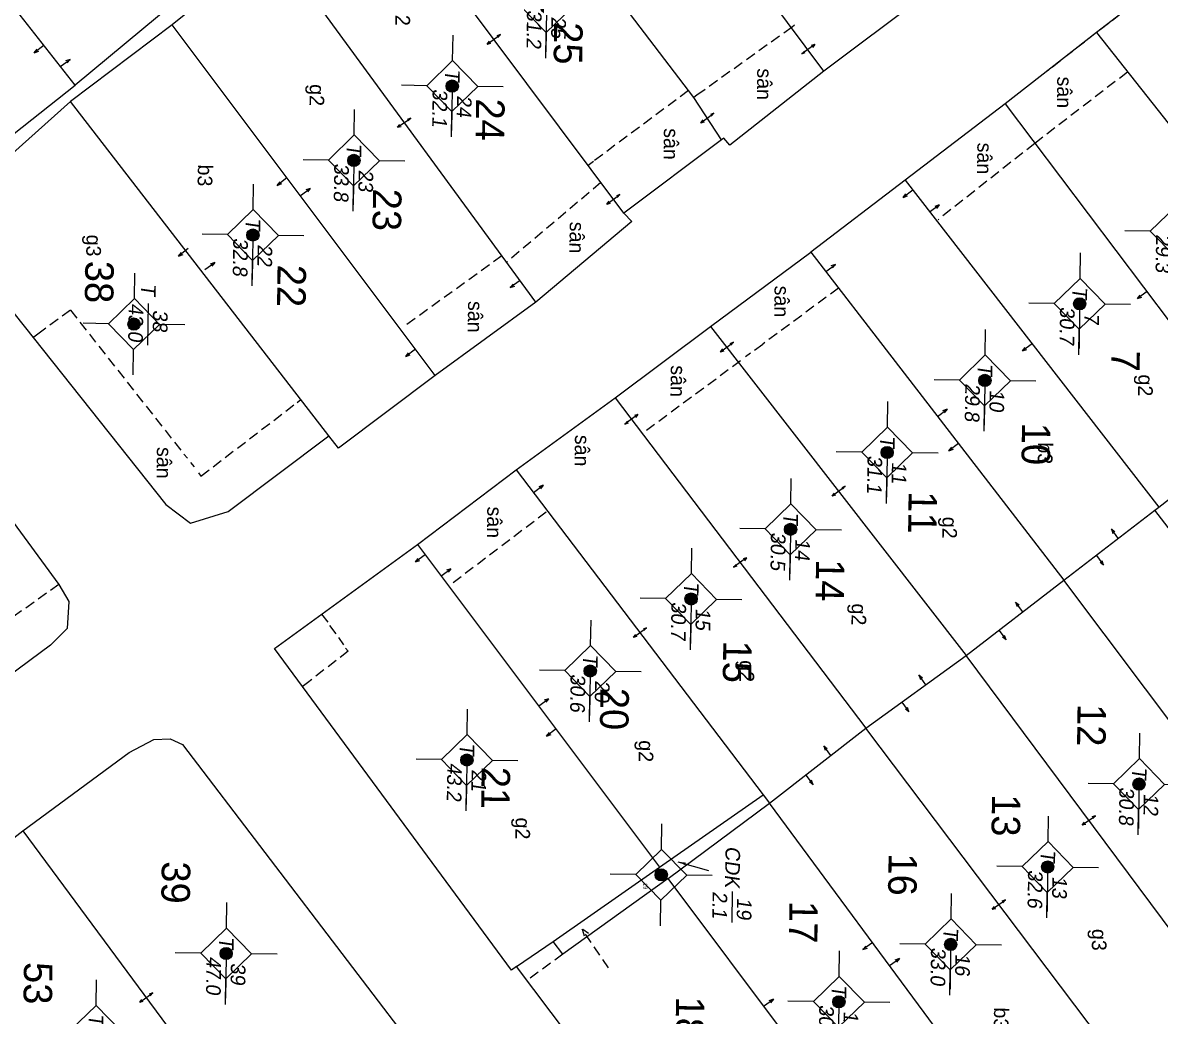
# Model space of a CAD drawing. Extents: x 601689 to 602595, y 1189742 to 1190763.
# Drawn here: x 602144.93 to 602172.86, y 1190360.97 to 1190385.37 of the extents above; entities that cross this region are included whole.
import ezdxf
from ezdxf.enums import TextEntityAlignment as Align

# ---------------------------------------------------------------- set-up
doc = ezdxf.new("R2010")
doc.units = 0
doc.header["$MEASUREMENT"] = 0
doc.linetypes.add('HIDDEN', pattern=[0.375, 0.25, -0.125])
for name, color, linetype in [('10', 250, 'Continuous'), ('11', 7, 'Continuous'), ('13', 7, 'Continuous'), ('14', 7, 'Continuous'), ('15', 7, 'Continuous'), ('16', 7, 'Continuous'), ('22', 7, 'Continuous'), ('53', 7, 'Continuous')]:
    doc.layers.add(name, color=color, linetype=linetype)
doc.styles.add('TXT', font='vnshx.shx')
doc.dimstyles.new('MSADIM', dxfattribs={"dimtxt": 0.2, "dimasz": 0.2, "dimexe": 0.1, "dimexo": 0.1, "dimgap": 0.1, "dimtad": 0, "dimtih": 1, "dimtoh": 1, "dimdsep": 46, "dimtxsty": 'TXT', "dimsah": 1, "dimcen": 0.1, "dimse1": 1, "dimse2": 1, "dimadec": 0, "dimazin": 0, "dimtfac": 1, "dimtofl": 0, "dimtmove": 0, "dimatfit": 3, "dimfxl": 1, "dimtvp": 0.1, "dimtolj": 1, "dimarcsym": 0})

# ---------------------------------------------------------------- blocks, each defined once
blk = doc.blocks.new('NH3')
at = {"layer": '16', "color": 7, "linetype": 'Continuous', "lineweight": 0}
for p, q in [((-0.199, -0.002), (-0.113, 0.021)), ((0.197, -0.012), (0.107, 0.015)), ((-0.199, -0.002), (0.197, -0.012)), ((-0.199, -0.002), (-0.116, -0.035)), ((0.197, -0.012), (0.104, -0.027))]:
    blk.add_line(p, q, dxfattribs=at)
blk = doc.blocks.new('NH3R')
at = {"layer": '16', "color": 7, "linetype": 'Continuous', "lineweight": 0}
for p, q in [((0, 0), (0.297, -0.005)), ((0.297, -0.005), (0.186, 0.031)), ((0.297, -0.005), (0.189, -0.033))]:
    blk.add_line(p, q, dxfattribs=at)
blk = doc.blocks.new('*M1415141514151415')
at = {"layer": '13', "color": 3, "linetype": 'Continuous', "lineweight": 0}
blk.add_line((602459.4, 1189836.584), (602460.42, 1189836.584), dxfattribs=at)
at = {"layer": '13', "color": 3, "linetype": 'Continuous', "lineweight": 0, "style": 'TXT', "oblique": 7.6055}
for s, p in [('6', (602459.55, 1189836.884)), ('29.3', (602459.4, 1189836.284))]:
    blk.add_text(s, height=0.36, dxfattribs=at).set_placement(p, align=Align.MIDDLE_LEFT)
blk.add_text('T', height=0.36, dxfattribs=at).set_placement((602459.203, 1189836.584), align=Align.MIDDLE_RIGHT)
blk = doc.blocks.new('*M1416141614161416')
at = {"layer": '13', "color": 3, "linetype": 'Continuous', "lineweight": 0}
blk.add_line((602472.982, 1189835.88), (602474.002, 1189835.88), dxfattribs=at)
at = {"layer": '13', "color": 3, "linetype": 'Continuous', "lineweight": 0, "style": 'TXT', "oblique": 7.6055}
for s, p in [('12', (602473.132, 1189836.18)), ('30.8', (602472.982, 1189835.58))]:
    blk.add_text(s, height=0.36, dxfattribs=at).set_placement(p, align=Align.MIDDLE_LEFT)
blk.add_text('T', height=0.36, dxfattribs=at).set_placement((602472.785, 1189835.88), align=Align.MIDDLE_RIGHT)
blk = doc.blocks.new('*M1417141714171417')
at = {"layer": '13', "color": 3, "linetype": 'Continuous', "lineweight": 0}
blk.add_line((602461.209, 1189834.251), (602462.229, 1189834.251), dxfattribs=at)
at = {"layer": '13', "color": 3, "linetype": 'Continuous', "lineweight": 0, "style": 'TXT', "oblique": 7.6055}
for s, p in [('7', (602461.359, 1189834.551)), ('30.7', (602461.209, 1189833.951))]:
    blk.add_text(s, height=0.36, dxfattribs=at).set_placement(p, align=Align.MIDDLE_LEFT)
blk.add_text('T', height=0.36, dxfattribs=at).set_placement((602461.012, 1189834.251), align=Align.MIDDLE_RIGHT)
blk = doc.blocks.new('*M1418141814181418')
at = {"layer": '13', "color": 3, "linetype": 'Continuous', "lineweight": 0}
blk.add_line((602475.05, 1189833.667), (602476.07, 1189833.667), dxfattribs=at)
at = {"layer": '13', "color": 3, "linetype": 'Continuous', "lineweight": 0, "style": 'TXT', "oblique": 7.6055}
for s, p in [('13', (602475.2, 1189833.967)), ('32.6', (602475.05, 1189833.367))]:
    blk.add_text(s, height=0.36, dxfattribs=at).set_placement(p, align=Align.MIDDLE_LEFT)
blk.add_text('T', height=0.36, dxfattribs=at).set_placement((602474.853, 1189833.667), align=Align.MIDDLE_RIGHT)
blk = doc.blocks.new('*M1419141914191419')
at = {"layer": '13', "color": 3, "linetype": 'Continuous', "lineweight": 0}
blk.add_line((602463.125, 1189831.952), (602464.145, 1189831.952), dxfattribs=at)
at = {"layer": '13', "color": 3, "linetype": 'Continuous', "lineweight": 0, "style": 'TXT', "oblique": 7.6055}
for s, p in [('10', (602463.275, 1189832.252)), ('29.8', (602463.125, 1189831.652))]:
    blk.add_text(s, height=0.36, dxfattribs=at).set_placement(p, align=Align.MIDDLE_LEFT)
blk.add_text('T', height=0.36, dxfattribs=at).set_placement((602462.928, 1189831.952), align=Align.MIDDLE_RIGHT)
blk = doc.blocks.new('*M1420142014201420')
at = {"layer": '13', "color": 3, "linetype": 'Continuous', "lineweight": 0}
blk.add_line((602476.987, 1189831.313), (602478.007, 1189831.313), dxfattribs=at)
at = {"layer": '13', "color": 3, "linetype": 'Continuous', "lineweight": 0, "style": 'TXT', "oblique": 7.6055}
for s, p in [('16', (602477.137, 1189831.613)), ('33.0', (602476.987, 1189831.013))]:
    blk.add_text(s, height=0.36, dxfattribs=at).set_placement(p, align=Align.MIDDLE_LEFT)
blk.add_text('T', height=0.36, dxfattribs=at).set_placement((602476.79, 1189831.313), align=Align.MIDDLE_RIGHT)
blk = doc.blocks.new('*M1422142214221422')
at = {"layer": '13', "color": 3, "linetype": 'Continuous', "lineweight": 0}
blk.add_line((602464.93, 1189829.579), (602465.95, 1189829.579), dxfattribs=at)
at = {"layer": '13', "color": 3, "linetype": 'Continuous', "lineweight": 0, "style": 'TXT', "oblique": 7.6055}
for s, p in [('11', (602465.08, 1189829.879)), ('31.1', (602464.93, 1189829.279))]:
    blk.add_text(s, height=0.36, dxfattribs=at).set_placement(p, align=Align.MIDDLE_LEFT)
blk.add_text('T', height=0.36, dxfattribs=at).set_placement((602464.733, 1189829.579), align=Align.MIDDLE_RIGHT)
blk = doc.blocks.new('*M1423142314231423')
at = {"layer": '13', "color": 3, "linetype": 'Continuous', "lineweight": 0}
blk.add_line((602478.435, 1189828.589), (602479.455, 1189828.589), dxfattribs=at)
at = {"layer": '13', "color": 3, "linetype": 'Continuous', "lineweight": 0, "style": 'TXT', "oblique": 7.6055}
for s, p in [('17', (602478.585, 1189828.889)), ('30.3', (602478.435, 1189828.289))]:
    blk.add_text(s, height=0.36, dxfattribs=at).set_placement(p, align=Align.MIDDLE_LEFT)
blk.add_text('T', height=0.36, dxfattribs=at).set_placement((602478.238, 1189828.589), align=Align.MIDDLE_RIGHT)
blk = doc.blocks.new('*M1425142514251425')
at = {"layer": '13', "color": 3, "linetype": 'Continuous', "lineweight": 0}
blk.add_line((602466.851, 1189827.235), (602467.871, 1189827.235), dxfattribs=at)
at = {"layer": '13', "color": 3, "linetype": 'Continuous', "lineweight": 0, "style": 'TXT', "oblique": 7.6055}
for s, p in [('14', (602467.001, 1189827.535)), ('30.5', (602466.851, 1189826.935))]:
    blk.add_text(s, height=0.36, dxfattribs=at).set_placement(p, align=Align.MIDDLE_LEFT)
blk.add_text('T', height=0.36, dxfattribs=at).set_placement((602466.654, 1189827.235), align=Align.MIDDLE_RIGHT)
blk = doc.blocks.new('*M1428142814281428')
at = {"layer": '13', "color": 3, "linetype": 'Continuous', "lineweight": 0}
blk.add_line((602468.596, 1189824.817), (602469.616, 1189824.817), dxfattribs=at)
at = {"layer": '13', "color": 3, "linetype": 'Continuous', "lineweight": 0, "style": 'TXT', "oblique": 7.6055}
for s, p in [('15', (602468.746, 1189825.117)), ('30.7', (602468.596, 1189824.517))]:
    blk.add_text(s, height=0.36, dxfattribs=at).set_placement(p, align=Align.MIDDLE_LEFT)
blk.add_text('T', height=0.36, dxfattribs=at).set_placement((602468.399, 1189824.817), align=Align.MIDDLE_RIGHT)
blk = doc.blocks.new('*M1429142914291429')
at = {"layer": '13', "color": 3, "linetype": 'Continuous', "lineweight": 0}
blk.add_line((602475.38, 1189824.182), (602476.145, 1189824.182), dxfattribs=at)
at = {"layer": '13', "color": 3, "linetype": 'Continuous', "lineweight": 0, "style": 'TXT', "oblique": 7.6055}
for s, p in [('19', (602475.53, 1189824.482)), ('2.1', (602475.38, 1189823.882))]:
    blk.add_text(s, height=0.36, dxfattribs=at).set_placement(p, align=Align.MIDDLE_LEFT)
blk.add_text('CDK', height=0.36, dxfattribs=at).set_placement((602475.287, 1189824.182), align=Align.MIDDLE_RIGHT)
blk = doc.blocks.new('*M1432143214321432')
at = {"layer": '13', "color": 3, "linetype": 'Continuous', "lineweight": 0}
blk.add_line((602470.401, 1189822.368), (602471.421, 1189822.368), dxfattribs=at)
at = {"layer": '13', "color": 3, "linetype": 'Continuous', "lineweight": 0, "style": 'TXT', "oblique": 7.6055}
for s, p in [('20', (602470.551, 1189822.668)), ('30.6', (602470.401, 1189822.068))]:
    blk.add_text(s, height=0.36, dxfattribs=at).set_placement(p, align=Align.MIDDLE_LEFT)
blk.add_text('T', height=0.36, dxfattribs=at).set_placement((602470.204, 1189822.368), align=Align.MIDDLE_RIGHT)
blk = doc.blocks.new('*M1433143314331433')
at = {"layer": '13', "color": 3, "linetype": 'Continuous', "lineweight": 0}
blk.add_line((602454.116, 1189821.06), (602455.136, 1189821.06), dxfattribs=at)
at = {"layer": '13', "color": 3, "linetype": 'Continuous', "lineweight": 0, "style": 'TXT', "oblique": 7.6055}
for s, p in [('25', (602454.266, 1189821.36)), ('31.2', (602454.116, 1189820.76))]:
    blk.add_text(s, height=0.36, dxfattribs=at).set_placement(p, align=Align.MIDDLE_LEFT)
blk.add_text('T', height=0.36, dxfattribs=at).set_placement((602453.919, 1189821.06), align=Align.MIDDLE_RIGHT)
blk = doc.blocks.new('*M1436143614361436')
at = {"layer": '13', "color": 3, "linetype": 'Continuous', "lineweight": 0}
blk.add_line((602472.631, 1189819.371), (602473.651, 1189819.371), dxfattribs=at)
at = {"layer": '13', "color": 3, "linetype": 'Continuous', "lineweight": 0, "style": 'TXT', "oblique": 7.6055}
for s, p in [('21', (602472.781, 1189819.671)), ('43.2', (602472.631, 1189819.071))]:
    blk.add_text(s, height=0.36, dxfattribs=at).set_placement(p, align=Align.MIDDLE_LEFT)
blk.add_text('T', height=0.36, dxfattribs=at).set_placement((602472.434, 1189819.371), align=Align.MIDDLE_RIGHT)
blk = doc.blocks.new('*M1437143714371437')
at = {"layer": '13', "color": 3, "linetype": 'Continuous', "lineweight": 0}
blk.add_line((602456.086, 1189818.772), (602457.106, 1189818.772), dxfattribs=at)
at = {"layer": '13', "color": 3, "linetype": 'Continuous', "lineweight": 0, "style": 'TXT', "oblique": 7.6055}
for s, p in [('24', (602456.236, 1189819.072)), ('32.1', (602456.086, 1189818.472))]:
    blk.add_text(s, height=0.36, dxfattribs=at).set_placement(p, align=Align.MIDDLE_LEFT)
blk.add_text('T', height=0.36, dxfattribs=at).set_placement((602455.889, 1189818.772), align=Align.MIDDLE_RIGHT)
blk = doc.blocks.new('*M1440144014401440')
at = {"layer": '13', "color": 3, "linetype": 'Continuous', "lineweight": 0}
blk.add_line((602457.947, 1189816.383), (602458.967, 1189816.383), dxfattribs=at)
at = {"layer": '13', "color": 3, "linetype": 'Continuous', "lineweight": 0, "style": 'TXT', "oblique": 7.6055}
for s, p in [('23', (602458.097, 1189816.683)), ('33.8', (602457.947, 1189816.083))]:
    blk.add_text(s, height=0.36, dxfattribs=at).set_placement(p, align=Align.MIDDLE_LEFT)
blk.add_text('T', height=0.36, dxfattribs=at).set_placement((602457.75, 1189816.383), align=Align.MIDDLE_RIGHT)
blk = doc.blocks.new('*M1443144314431443')
at = {"layer": '13', "color": 3, "linetype": 'Continuous', "lineweight": 0}
blk.add_line((602459.815, 1189813.93), (602460.835, 1189813.93), dxfattribs=at)
at = {"layer": '13', "color": 3, "linetype": 'Continuous', "lineweight": 0, "style": 'TXT', "oblique": 7.6055}
for s, p in [('22', (602459.965, 1189814.23)), ('32.8', (602459.815, 1189813.63))]:
    blk.add_text(s, height=0.36, dxfattribs=at).set_placement(p, align=Align.MIDDLE_LEFT)
blk.add_text('T', height=0.36, dxfattribs=at).set_placement((602459.618, 1189813.93), align=Align.MIDDLE_RIGHT)
blk = doc.blocks.new('*M1444144414441444')
at = {"layer": '13', "color": 3, "linetype": 'Continuous', "lineweight": 0}
blk.add_line((602477.469, 1189813.53), (602478.489, 1189813.53), dxfattribs=at)
at = {"layer": '13', "color": 3, "linetype": 'Continuous', "lineweight": 0, "style": 'TXT', "oblique": 7.6055}
for s, p in [('39', (602477.619, 1189813.83)), ('47.0', (602477.469, 1189813.23))]:
    blk.add_text(s, height=0.36, dxfattribs=at).set_placement(p, align=Align.MIDDLE_LEFT)
blk.add_text('T', height=0.36, dxfattribs=at).set_placement((602477.272, 1189813.53), align=Align.MIDDLE_RIGHT)
blk = doc.blocks.new('*M1447144714471447')
at = {"layer": '13', "color": 3, "linetype": 'Continuous', "lineweight": 0}
blk.add_line((602462.044, 1189811.042), (602463.064, 1189811.042), dxfattribs=at)
at = {"layer": '13', "color": 3, "linetype": 'Continuous', "lineweight": 0, "style": 'TXT', "oblique": 7.6055}
for s, p in [('38', (602462.194, 1189811.342)), ('43.0', (602462.044, 1189810.742))]:
    blk.add_text(s, height=0.36, dxfattribs=at).set_placement(p, align=Align.MIDDLE_LEFT)
blk.add_text('T', height=0.36, dxfattribs=at).set_placement((602461.847, 1189811.042), align=Align.MIDDLE_RIGHT)
blk = doc.blocks.new('*M1448144814481448')
at = {"layer": '13', "color": 3, "linetype": 'Continuous', "lineweight": 0}
blk.add_line((602479.412, 1189810.356), (602480.432, 1189810.356), dxfattribs=at)
at = {"layer": '13', "color": 3, "linetype": 'Continuous', "lineweight": 0, "style": 'TXT', "oblique": 7.6055}
for s, p in [('53', (602479.562, 1189810.656)), ('30.4', (602479.412, 1189810.056))]:
    blk.add_text(s, height=0.36, dxfattribs=at).set_placement(p, align=Align.MIDDLE_LEFT)
blk.add_text('T', height=0.36, dxfattribs=at).set_placement((602479.215, 1189810.356), align=Align.MIDDLE_RIGHT)
blk = doc.blocks.new('CENTRD')
at = {"layer": '11', "linetype": 'Continuous', "lineweight": 0}
h = blk.add_hatch(color=2, dxfattribs=at)
edge = h.paths.add_edge_path()
edge.add_arc((0, 0), 0.15, 0, 360)
at = {"layer": '11', "color": 2, "linetype": 'Continuous', "lineweight": 0}
for p, q in [((0, 1.25), (0, 0.625)), ((0, 0.625), (-0.625, 0)), ((0.625, 0), (0, 0.625)), ((-0.625, 0), (-1.25, 0)), ((-0.625, 0), (0, -0.625)), ((0, -0.625), (0.625, 0)), ((1.25, 0), (0.625, 0)), ((0, -0.625), (0, -1.25))]:
    blk.add_line(p, q, dxfattribs=at)
blk.add_circle((0, 0), 0.15, dxfattribs=at)

msp = doc.modelspace()

# ---------------------------------------------------------------- linework, layer by layer
at = {"layer": '10', "color": 7, "linetype": 'Continuous', "lineweight": 0}
for p, q in [((602164.6, 1190384.178), (602158.433, 1190392.433)), ((602159.683, 1190380.695), (602153.495, 1190388.971)), ((602151.073, 1190387.324), (602148.595, 1190385.318)), ((602157.522, 1190378.505), (602151.073, 1190387.324)), ((602173.659, 1190386.954), (602171.293, 1190385.126)), ((602167.056, 1190386.025), (602164.6, 1190384.178)), ((602148.595, 1190385.318), (602146.099, 1190383.432)), ((602155.057, 1190376.709), (602148.595, 1190385.318)), ((602171.293, 1190385.126), (602169.049, 1190383.377)), ((602171.293, 1190385.126), (602177.427, 1190377.342)), ((602152.446, 1190375.225), (602146.099, 1190383.432)), ((602169.049, 1190383.377), (602166.594, 1190381.501)), ((602162.087, 1190382.492), (602159.683, 1190380.695)), ((602166.594, 1190381.501), (602164.279, 1190379.732)), ((602166.594, 1190381.501), (602172.824, 1190373.474)), ((602161.814, 1190377.906), (602164.279, 1190379.732)), ((602164.279, 1190379.732), (602170.489, 1190371.676)), ((602157.522, 1190378.505), (602155.057, 1190376.709)), ((602159.47, 1190376.158), (602161.814, 1190377.906)), ((602161.814, 1190377.906), (602168.094, 1190369.829)), ((602157.046, 1190374.391), (602159.47, 1190376.158)), ((602159.47, 1190376.158), (602165.628, 1190368.043)), ((602154.62, 1190372.554), (602157.046, 1190374.391)), ((602157.046, 1190374.391), (602163.106, 1190366.408)), ((602170.489, 1190371.676), (602172.723, 1190373.396)), ((602172.723, 1190373.396), (602172.824, 1190373.474)), ((602178.794, 1190365.462), (602172.723, 1190373.396)), ((602154.62, 1190372.554), (602160.562, 1190364.633)), ((602168.094, 1190369.829), (602170.489, 1190371.676)), ((602176.578, 1190363.573), (602170.489, 1190371.676)), ((602165.628, 1190368.043), (602168.094, 1190369.829)), ((602174.103, 1190361.747), (602168.094, 1190369.829)), ((602163.264, 1190366.206), (602165.628, 1190368.043)), ((602172.161, 1190359.393), (602165.628, 1190368.043)), ((602160.562, 1190364.633), (602163.106, 1190366.408)), ((602163.106, 1190366.408), (602163.264, 1190366.206)), ((602160.778, 1190364.349), (602163.264, 1190366.206)), ((602169.154, 1190358.224), (602163.264, 1190366.206)), ((602142.487, 1190363.65), (602144.934, 1190365.527)), ((602144.934, 1190365.527), (602150.952, 1190357.383)), ((602157.947, 1190362.808), (602160.562, 1190364.633)), ((602166.465, 1190356.751), (602160.778, 1190364.349)), ((602157.049, 1190362.19), (602157.947, 1190362.808))]:
    msp.add_line(p, q, dxfattribs=at)
for points in [[(602140.194, 1190391.813), (602137.576, 1190389.839), (602137.331, 1190389.412), (602137.344, 1190388.912), (602137.703, 1190388.127), (602137.147, 1190387.725), (602141.01, 1190382.761), (602142.544, 1190380.93), (602146.215, 1190383.84)], [(602146.215, 1190383.84), (602144.681, 1190385.781), (602140.194, 1190391.813)], [(602162.087, 1190382.492), (602161.401, 1190383.531), (602155.979, 1190390.657)], [(602148.556, 1190386.088), (602148.673, 1190385.876), (602146.215, 1190383.84)], [(602164.6, 1190384.178), (602162.285, 1190382.359), (602162.137, 1190382.532), (602162.087, 1190382.492)], [(602146.099, 1190383.432), (602142.87, 1190380.546), (602148.443, 1190373.538), (602149.047, 1190373.081), (602149.971, 1190373.368), (602152.446, 1190375.225)], [(602169.049, 1190383.377), (602174.48, 1190376.172), (602174.551, 1190376.241), (602175.161, 1190375.443)], [(602159.683, 1190380.695), (602159.88, 1190380.492), (602157.522, 1190378.505)], [(602140.182, 1190379.253), (602145.817, 1190371.574), (602146.061, 1190371.152), (602146.022, 1190370.492), (602145.606, 1190370.087), (602142.969, 1190368.123)], [(602155.057, 1190376.709), (602152.683, 1190374.921), (602152.446, 1190375.225)], [(602172.824, 1190373.474), (602173.986, 1190374.379), (602175.08, 1190375.374)], [(602157.049, 1190362.19), (602156.927, 1190362.102), (602151.105, 1190370.002), (602154.62, 1190372.554)], [(602144.934, 1190365.527), (602147.54, 1190367.451), (602148.145, 1190367.763), (602148.545, 1190367.787), (602148.853, 1190367.643), (602154.914, 1190359.689)], [(602160.778, 1190364.349), (602158.192, 1190362.495), (602157.947, 1190362.808)], [(602166.465, 1190356.751), (602163.079, 1190354.187), (602157.049, 1190362.19)]]:
    msp.add_lwpolyline(points, dxfattribs=at)
at = {"layer": '14', "color": 6, "linetype": 'HIDDEN', "lineweight": 0}
for p, q in [((602172.05, 1190384.156), (602169.776, 1190382.407)), ((602161.273, 1190383.703), (602158.94, 1190381.965)), ((602161.482, 1190383.59), (602161.401, 1190383.531)), ((602169.776, 1190382.407), (602167.4, 1190380.529)), ((602158.94, 1190381.965), (602158.808, 1190381.867)), ((602159.122, 1190381.443), (602156.806, 1190379.485)), ((602156.688, 1190379.646), (602154.283, 1190377.899)), ((602164.957, 1190378.852), (602163.098, 1190377.478)), ((602146.099, 1190378.311), (602145.331, 1190377.742)), ((602146.099, 1190378.311), (602148.969, 1190374.672)), ((602145.331, 1190377.742), (602145.2, 1190377.644)), ((602163.098, 1190377.468), (602162.876, 1190377.311)), ((602162.795, 1190377.252), (602162.674, 1190377.164)), ((602162.552, 1190377.066), (602160.138, 1190375.279)), ((602149.303, 1190374.237), (602151.668, 1190376.045)), ((602151.668, 1190376.045), (602151.759, 1190376.114)), ((602149.048, 1190374.571), (602149.136, 1190374.46)), ((602149.244, 1190374.318), (602149.303, 1190374.237)), ((602157.782, 1190373.351), (602155.386, 1190371.533)), ((602145.817, 1190371.574), (602142.737, 1190369.387)), ((602152.267, 1190370.847), (602152.453, 1190370.594)), ((602152.463, 1190370.564), (602152.649, 1190370.311)), ((602152.678, 1190370.271), (602152.807, 1190370.089)), ((602151.923, 1190369.161), (602151.792, 1190369.062)), ((602158.192, 1190362.495), (602157.304, 1190361.847))]:
    msp.add_line(p, q, dxfattribs=at)
for points in [[(602163.876, 1190385.308), (602163.815, 1190385.259), (602161.482, 1190383.59)], [(602152.856, 1190370.008), (602152.915, 1190369.937), (602151.923, 1190369.161)]]:
    msp.add_lwpolyline(points, dxfattribs=at)
at = {"layer": '22', "color": 7, "linetype": 'HIDDEN', "lineweight": 0}
for p, q in [((602173.659, 1190386.954), (602171.293, 1190385.126)), ((602171.293, 1190385.126), (602170.08, 1190384.182)), ((602158.82, 1190363.006), (602158.681, 1190363.098))]:
    msp.add_line(p, q, dxfattribs=at)
msp.add_lwpolyline([(602159.308, 1190362.16), (602158.661, 1190363.108), (602158.709, 1190362.947)], dxfattribs=at)
msp.add_point((602171.293, 1190385.126), dxfattribs=at)

# ---------------------------------------------------------------- block references
at = {"layer": '11', "color": 2, "linetype": 'Continuous', "lineweight": 0, "rotation": 269.1680420500809}
for p in [(602157.791, 1190385.751), (602155.474, 1190383.814), (602153.059, 1190381.988), (602150.579, 1190380.156), (602173.236, 1190380.242), (602170.877, 1190378.467), (602147.659, 1190377.969), (602168.551, 1190376.585), (602166.152, 1190374.814), (602163.78, 1190372.928), (602161.337, 1190371.218), (602158.862, 1190369.449), (602155.833, 1190367.263), (602172.335, 1190366.672), (602160.604, 1190364.444), (602170.092, 1190364.636), (602149.922, 1190362.51), (602167.711, 1190362.734), (602164.966, 1190361.325), (602146.721, 1190360.613)]:
    msp.add_blockref('CENTRD', p, dxfattribs=at)
at = {"layer": '13', "color": 3, "linetype": 'Continuous', "lineweight": 0, "rotation": 269.1680420500809}
for name, p in [('*M1433143314331433', (-578790.27, 1810052.359)), ('*M1437143714371437', (-578790.27, 1810052.359)), ('*M1440144014401440', (-578790.27, 1810052.359)), ('*M1443144314431443', (-578790.27, 1810052.359)), ('*M1415141514151415', (-578790.27, 1810052.359)), ('*M1447144714471447', (-578789.918, 1810052.936)), ('*M1417141714171417', (-578790.27, 1810052.359)), ('*M1419141914191419', (-578790.27, 1810052.359)), ('*M1422142214221422', (-578790.27, 1810052.359)), ('*M1425142514251425', (-578790.27, 1810052.359)), ('*M1428142814281428', (-578790.27, 1810052.359)), ('*M1432143214321432', (-578790.27, 1810052.359)), ('*M1436143614361436', (-578790.27, 1810052.359)), ('*M1416141614161416', (-578790.27, 1810052.359)), ('*M1429142914291429', (-578788.526, 1810052.026)), ('*M1418141814181418', (-578790.27, 1810052.359)), ('*M1420142014201420', (-578790.27, 1810052.359)), ('*M1444144414441444', (-578790.27, 1810052.359)), ('*M1423142314231423', (-578790.27, 1810052.359)), ('*M1448144814481448', (-578790.27, 1810052.359))]:
    msp.add_blockref(name, p, dxfattribs=at)
at = {"layer": '16', "color": 7, "linetype": 'Continuous', "lineweight": 0}
for name, p, xscale, yscale, rotation in [('NH3', (602156.49, 1190384.969), 0.9999971442519076, 0.9999971442519076, 37.27419876686669), ('NH3R', (602145.85, 1190384.295), 0.99999843180342, 0.99999843180342, 36.65523200067762), ('NH3', (602161.735, 1190383.037), 0.9999971442519076, 0.9999971442519076, 37.27419876686669), ('NH3', (602159.427, 1190381.039), 0.9999971442519076, 0.9999971442519076, 37.27419876686669), ('NH3R', (602167.193, 1190380.722), 1.000002689434061, 1.000002689434061, 37.63459475374492), ('NH3R', (602164.642, 1190379.257), 1.000002689434061, 1.000002689434061, 37.63459475374492), ('NH3', (602159.873, 1190375.623), 1.000001604070434, 1.000001604070434, 217.1970699575697), ('NH3R', (602167.384, 1190375.7), 1.000002689434061, 1.000002689434061, 37.63459475374492), ('NH3R', (602154.807, 1190372.302), 1.000002519973127, 1.000002519973127, 217.2075297743616), ('NH3', (602162.544, 1190372.106), 1.000001604070434, 1.000001604070434, 217.1970699575697), ('NH3', (602160.081, 1190370.399), 1.000002519973127, 1.000002519973127, 37.20752977436163), ('NH3R', (602158.028, 1190368.027), 1.000002519973127, 1.000002519973127, 217.2075297743616), ('NH3', (602171.098, 1190365.788), 1.000001501775769, 1.000001501775769, 36.63660611562496), ('NH3', (602168.89, 1190363.718), 0.9999984216769212, 0.9999984216769212, 37.05542789136397), ('NH3R', (602165.797, 1190362.78), 0.9999987274559348, 0.9999987274559348, 216.7699659658544), ('NH3', (602147.958, 1190361.435), 0.99999843180342, 0.99999843180342, 36.65523200067762)]:
    msp.add_blockref(name, p, dxfattribs=dict(at, xscale=xscale, yscale=yscale, rotation=rotation))
for name, p, rotation in [('NH3R', (602145.448, 1190384.81), 218.3074953910172), ('NH3', (602164.217, 1190384.714), 216.8740283829644), ('NH3', (602154.292, 1190382.92), 36.18020007652731), ('NH3R', (602151.413, 1190381.558), 218.7346232007818), ('NH3R', (602151.748, 1190381.124), 37.50125561430883), ('NH3R', (602166.78, 1190381.258), 217.8240585280158), ('NH3R', (602148.99, 1190379.822), 218.7346232007818), ('NH3R', (602149.402, 1190379.306), 37.50125561430883), ('NH3R', (602157.139, 1190379.04), 216.9219523239676), ('NH3R', (602172.536, 1190378.769), 217.0073402308781), ('NH3', (602162.217, 1190377.41), 37.87226827688572), ('NH3R', (602169.709, 1190377.487), 217.8240585280158), ('NH3R', (602154.567, 1190377.355), 218.7346232007818), ('NH3R', (602167.905, 1190375.032), 217.8240585280158), ('NH3R', (602157.468, 1190373.835), 36.87402838296435), ('NH3', (602164.959, 1190373.873), 37.87226827688572), ('NH3R', (602171.833, 1190372.698), 127.5863424772941), ('NH3R', (602171.288, 1190372.286), 307.8718932339775), ('NH3R', (602155.2, 1190371.786), 36.87402838296435), ('NH3R', (602169.478, 1190370.901), 127.5863424772941), ('NH3R', (602168.892, 1190370.448), 307.8718932339775), ('NH3R', (602167.104, 1190369.113), 127.5863424772941), ('NH3R', (602157.596, 1190368.593), 36.87402838296435), ('NH3R', (602166.508, 1190368.681), 307.8718932339775), ('NH3R', (602164.77, 1190367.375), 127.5863424772941), ('NH3R', (602164.153, 1190366.893), 307.8718932339775), ('NH3R', (602166.209, 1190362.214), 36.43654879407671), ('NH3R', (602163.115, 1190361.217), 36.43654879407671)]:
    msp.add_blockref(name, p, dxfattribs=dict(at, rotation=rotation))

# ---------------------------------------------------------------- texts
at = {"layer": '15', "color": 7, "linetype": 'Continuous', "lineweight": 0, "style": 'TXT'}
for s, p in [('g2', (602154.263, 1190385.829)), ('s%%169n', (602163.142, 1190384.248)), ('g2', (602152.155, 1190383.859)), ('s%%169n', (602170.508, 1190384.047)), ('s%%169n', (602160.851, 1190382.779)), ('s%%169n', (602168.547, 1190382.424)), ('b3', (602149.408, 1190381.886)), ('s%%169n', (602158.539, 1190380.481)), ('g3', (602146.674, 1190380.164)), ('s%%169n', (602163.568, 1190378.912)), ('s%%169n', (602156.043, 1190378.535)), ('s%%169n', (602161.021, 1190376.956)), ('g2', (602172.498, 1190376.73)), ('s%%169n', (602158.667, 1190375.248)), ('s%%169n', (602148.403, 1190374.949)), ('b3', (602170.036, 1190375.063)), ('s%%169n', (602156.514, 1190373.488)), ('g2', (602167.69, 1190373.235)), ('g2', (602165.461, 1190371.105)), ('g2', (602162.711, 1190369.713)), ('g2', (602160.235, 1190367.747)), ('g2', (602157.209, 1190365.849)), ('g3', (602171.362, 1190363.114)), ('b3', (602168.955, 1190361.186))]:
    msp.add_text(s, height=0.36, rotation=269.2144, dxfattribs=at).set_placement(p, align=Align.MIDDLE_LEFT)
at = {"layer": '53', "color": 200, "linetype": 'Continuous', "lineweight": 0, "style": 'TXT'}
for s, height, p in [(' 25', 0.7, (602158.33, 1190385.644)), (' 24', 0.7, (602156.414, 1190383.77)), (' 23', 0.7, (602153.883, 1190381.555)), (' 38', 0.7, (602146.819, 1190379.782)), (' 22', 0.7, (602151.538, 1190379.686)), (' 7', 0.7, (602172.01, 1190377.576)), (' 10', 0.7, (602169.816, 1190375.806)), (' 11', 0.7, (602167.032, 1190374.124)), (' 14', 0.7, (602164.759, 1190372.455)), (' 15', 0.7, (602162.482, 1190370.457)), (' 20', 0.7, (602159.466, 1190369.297)), (' 12', 0.7, (602171.18, 1190368.897)), (' 21', 0.7, (602156.55, 1190367.357)), (' 13', 0.7, (602169.08, 1190366.685)), (' 16', 0.7, (602166.541, 1190365.23)), (' 39', 0.7, (602148.697, 1190365.035)), (' 19', 0.1, (602160.217, 1190364.277)), (' 17', 0.7, (602164.105, 1190364.063)), (' 53', 0.7, (602145.313, 1190362.561)), (' 18', 0.7, (602161.322, 1190361.712))]:
    msp.add_text(s, height=height, rotation=269.2144, dxfattribs=at).set_placement(p, align=Align.MIDDLE_LEFT)

# ---------------------------------------------------------------- leaders
at = {"layer": '13', "color": 3, "linetype": 'Continuous', "lineweight": 0}
msp.add_leader([(602161.01, 1190364.766), (602161.761, 1190364.549)], dimstyle='MSADIM', dxfattribs=at)

doc.saveas('drawing.dxf')
